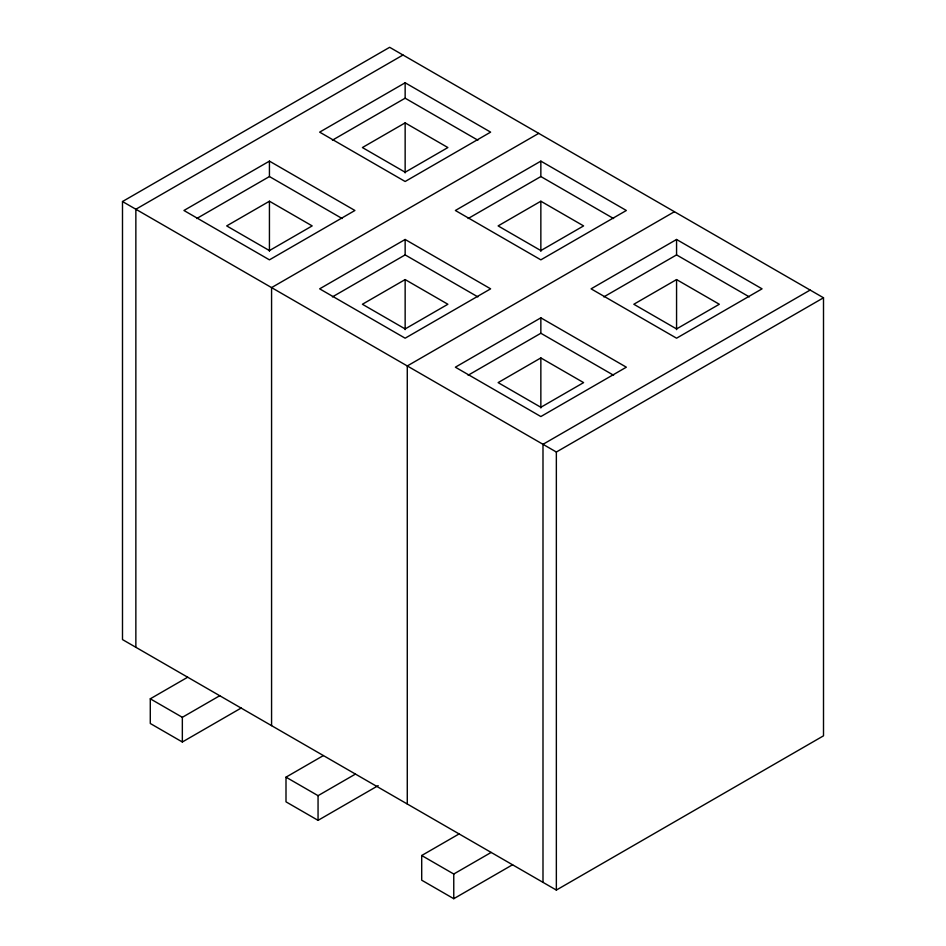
<?xml version="1.0" encoding="UTF-8"?>
<svg xmlns="http://www.w3.org/2000/svg" width="946" height="946" viewBox="0 0 946 946"><rect width="100%" height="100%" fill="white"/><g stroke="black" fill="none" stroke-linecap="round" stroke-linejoin="round"><path stroke-width="1.42" d="M122.495 201.533L389.646 47.3L823.505 297.777L823.505 735.822L556.354 890.068L122.495 639.579L122.495 201.533L556.354 452.022L823.505 297.777M403.008 55.01L135.857 209.255L135.857 647.289M269.433 161.127L183.938 210.485L269.433 259.843L354.916 210.485L269.433 161.127L269.433 176.547L196.697 218.538M405.148 82.775L319.653 132.133L405.148 181.49L490.631 132.133L405.148 82.775L405.148 98.195L332.413 140.185M269.433 201.226L226.685 225.905L269.433 250.584L312.18 225.905L269.433 201.226L269.433 251.281M405.148 122.874L362.401 147.552L405.148 172.231L447.884 147.552L405.148 122.874L405.148 172.929M538.723 133.362L271.573 287.608L271.573 725.641M405.148 239.48L319.653 288.837L405.148 338.195L490.631 288.837L405.148 239.48L405.148 254.9L332.413 296.89M540.852 161.127L455.369 210.485L540.852 259.843L626.347 210.485L540.852 161.127L540.852 176.547L468.128 218.538M405.148 279.578L362.401 304.257L405.148 328.936L447.884 304.257L405.148 279.578L405.148 329.634M540.852 201.226L498.116 225.905L540.852 250.584L583.599 225.905L540.852 201.226L540.852 251.281M674.427 211.715L407.277 365.96L407.277 803.994M540.852 317.832L455.369 367.19L540.852 416.547L626.347 367.19L540.852 317.832L540.852 333.252L613.587 375.243M676.567 239.48L591.084 288.837L676.567 338.195L762.062 288.837L676.567 239.48L676.567 254.9L749.303 296.89M468.128 375.243L540.852 333.252M603.844 296.89L676.567 254.9M540.852 357.931L498.116 382.61L540.852 407.288L583.599 382.61L540.852 357.931L540.852 407.986M676.567 279.578L633.82 304.257L676.567 328.936L719.315 304.257L676.567 279.578L676.567 329.634M810.143 290.067L542.992 444.313L542.992 882.346M241.195 708.022L182.341 741.995L150.284 723.489L150.284 698.81L187.686 677.218M150.284 698.81L182.341 717.316L219.744 695.724M378.175 785.629L318.057 820.348L285.999 801.841L285.999 777.163L323.39 755.57M285.999 777.163L318.057 795.669L355.46 774.076M512.614 864.727L453.761 898.7L421.703 880.194L421.703 855.515L459.106 833.923M421.703 855.515L453.761 874.021L491.163 852.429M405.148 98.195L477.872 140.185M540.852 176.547L613.587 218.538M269.433 176.547L342.156 218.538M405.148 254.9L477.872 296.89M556.354 452.022L556.354 890.068M453.761 874.021L453.761 898.7M318.057 795.669L318.057 820.348M182.341 717.316L182.341 741.995"/></g></svg>
